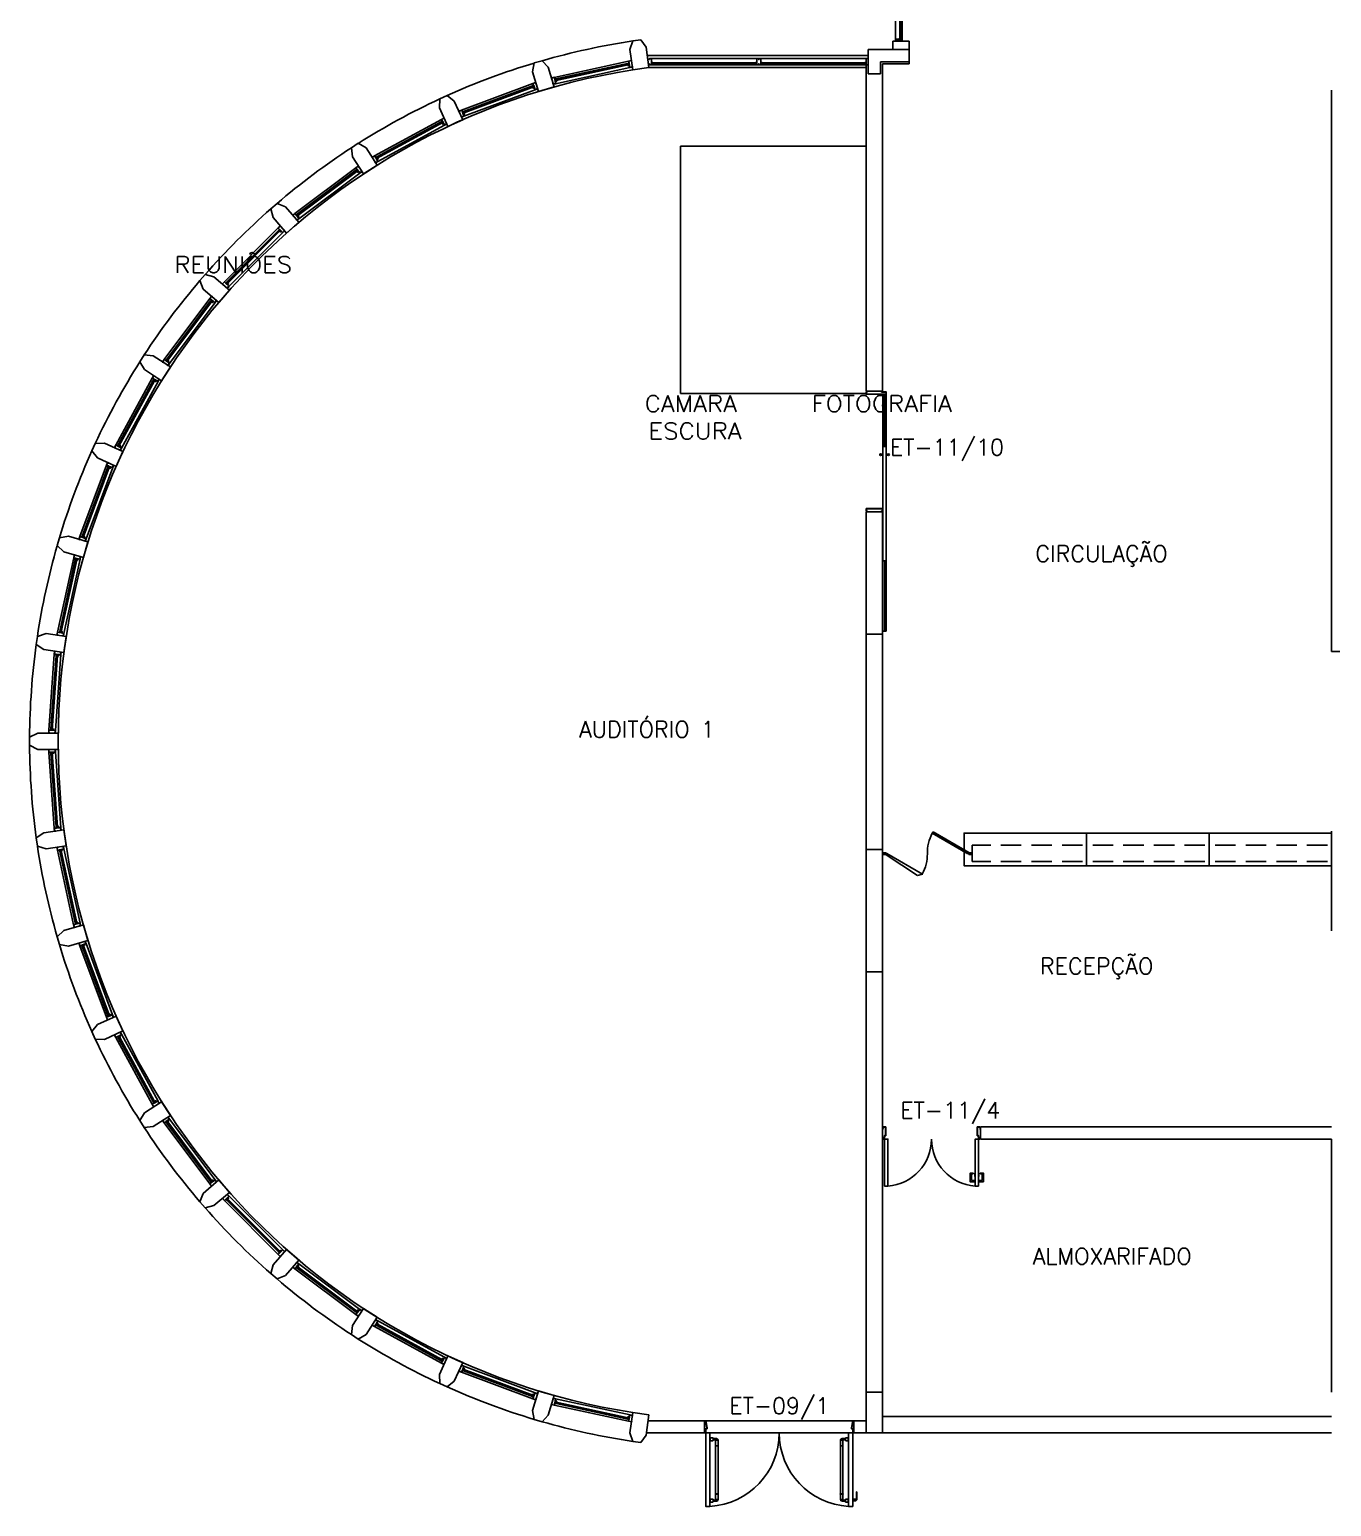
# Model space of a CAD drawing. Header units: millimetres. Extents: x 2686 to 2939, y 1294 to 1441.
# Drawn here: x 2885.95 to 2901.9, y 1325.6 to 1343.69 of the extents above; entities that cross this region are included whole.
import ezdxf

# ---------------------------------------------------------------- set-up
doc = ezdxf.new("R2010")
doc.units = ezdxf.units.MM
doc.linetypes.add('HIDDEN', pattern=[0.375, 0.25, -0.125])
for name, color, linetype in [('AR-ALV', 2, 'Continuous'), ('AR-BANCADAS', 1, 'Continuous'), ('AR-ESQ', 1, 'Continuous'), ('AR-ESQ-V1', 1, 'Continuous'), ('AR-ESTC', 3, 'Continuous'), ('AR-PEITORIL', 1, 'Continuous'), ('AR-PF-pm1', 2, 'Continuous'), ('AR-PF-soleira', 1, 'Continuous'), ('AR-PISO-V', 1, 'Continuous'), ('AR-PORTA', 1, 'Continuous'), ('AR-PROJ', 1, 'HIDDEN'), ('AR-TXTCONG', 2, 'Continuous'), ('BC- VISTA', 1, 'Continuous'), ('DET-VIDRO-FERR-V', 52, 'Continuous'), ('DT-ESQ-BAGUETE-C', 1, 'Continuous'), ('DT-ESQ-BAGUETE-V', 1, 'Continuous'), ('DT-ESQ-CHAPA DOBRADA-V', 1, 'Continuous'), ('DT-ESQ-MARCO-V', 1, 'Continuous'), ('DT-ESQ-PERFIL U-C', 2, 'Continuous'), ('DT-ESQ-VIDRO-C', 2, 'Continuous'), ('DT-TXTMOD', 1, 'Continuous'), ('ENDEREÇO', 2, 'Continuous'), ('maçaneta', 1, 'Continuous'), ('mov', 1, 'Continuous'), ('PM-PERFIL U-C', 2, 'Continuous'), ('PM-V', 1, 'Continuous'), ('pm1', 2, 'Continuous'), ('pm2', 2, 'Continuous'), ('TEXTO', 2, 'Continuous')]:
    doc.layers.add(name, color=color, linetype=linetype)
doc.styles.add('S10', font='simplex.shx', dxfattribs={"height": 0.1})
doc.styles.add('S16', font='simplex.shx', dxfattribs={"width": 1.1, "height": 0.16})
doc.styles.add('UNB-100', font='simplex.shx', dxfattribs={"height": 0.2})
doc.styles.add('UNB1-100', font='simplex.shx', dxfattribs={"height": 0.2})

# ---------------------------------------------------------------- blocks, each defined once
blk = doc.blocks.new('BGR13')
at = {"layer": 'BC- VISTA'}
blk.add_lwpolyline([(0, 1.5), (0, 0), (-0.4, 0), (-0.4, 1.5)], close=True, dxfattribs=at)
blk = doc.blocks.new('EF145-P')
at = {"layer": 'DT-ESQ-BAGUETE-C', "ltscale": 0.1}
for points in [[(0.039, 0), (0.0255, 0), (0.0255, -0.0015), (0.039, -0.0015), (0.039, -0.0135), (0.0255, -0.0135), (0.0255, -0.015), (0.039, -0.015, 0.4142136), (0.0405, -0.0135), (0.0405, -0.0015, 0.4142136)], [(1.301, 0), (1.3145, 0), (1.3145, -0.0015), (1.301, -0.0015), (1.301, -0.0135), (1.3145, -0.0135), (1.3145, -0.015), (1.301, -0.015, -0.4142136), (1.2995, -0.0135), (1.2995, -0.0015, -0.4142136)], [(1.379, 0), (1.3655, 0), (1.3655, -0.0015), (1.379, -0.0015), (1.379, -0.0135), (1.3655, -0.0135), (1.3655, -0.015), (1.379, -0.015, 0.4142136), (1.3805, -0.0135), (1.3805, -0.0015, 0.4142136)], [(2.641, 0), (2.6545, 0), (2.6545, -0.0015), (2.641, -0.0015), (2.641, -0.0135), (2.6545, -0.0135), (2.6545, -0.015), (2.641, -0.015, -0.4142136), (2.6395, -0.0135), (2.6395, -0.0015, -0.4142136)]]:
    blk.add_lwpolyline(points, format="xyb", close=True, dxfattribs=at)
at = {"layer": 'DT-ESQ-MARCO-V', "ltscale": 0.1}
for p, q in [((0.025, 0.065), (2.6565, 0.065)), ((0.0235, -0.015), (2.6565, -0.015))]:
    blk.add_line(p, q, dxfattribs=at)
at = {"layer": 'DT-ESQ-PERFIL U-C', "ltscale": 0.1}
for points in [[(0.025, 0.0155), (0.025, 0.0155, -0.4142136), (0.0235, 0.017), (0.0235, 0.0635), (0.0015, 0.0635), (0.0015, 0.05), (0, 0.05), (0, 0.0635, -0.4142136), (0.0015, 0.065), (0.0235, 0.065, -0.4142136), (0.025, 0.0635), (0.025, 0.017), (0.0385, 0.017, -1), (0.0385, 0.014), (0.025, 0.014), (0.025, -0.0135, -0.4142136), (0.0235, -0.015), (0.0015, -0.015, -0.4142136), (0, -0.0135), (0, 0), (0.0015, 0), (0.0015, -0.0135), (0.0235, -0.0135), (0.0235, 0.014, -0.4142136), (0.025, 0.0155), (0.0385, 0.0155)], [(1.315, 0.0155), (1.315, 0.0155, 0.4142136), (1.3165, 0.017), (1.3165, 0.0635), (1.3385, 0.0635), (1.3385, 0.05), (1.34, 0.05), (1.34, 0.0635, 0.4142136), (1.3385, 0.065), (1.3165, 0.065, 0.4142136), (1.315, 0.0635), (1.315, 0.017), (1.3015, 0.017, 1), (1.3015, 0.014), (1.315, 0.014), (1.315, -0.0135, 0.4142136), (1.3165, -0.015), (1.3385, -0.015, 0.4142136), (1.34, -0.0135), (1.34, 0), (1.3385, 0), (1.3385, -0.0135), (1.3165, -0.0135), (1.3165, 0.014, 0.4142136), (1.315, 0.0155), (1.3015, 0.0155)], [(1.365, 0.0155), (1.365, 0.0155, -0.4142136), (1.3635, 0.017), (1.3635, 0.0635), (1.3415, 0.0635), (1.3415, 0.05), (1.34, 0.05), (1.34, 0.0635, -0.4142136), (1.3415, 0.065), (1.3635, 0.065, -0.4142136), (1.365, 0.0635), (1.365, 0.017), (1.3785, 0.017, -1), (1.3785, 0.014), (1.365, 0.014), (1.365, -0.0135, -0.4142136), (1.3635, -0.015), (1.3415, -0.015, -0.4142136), (1.34, -0.0135), (1.34, 0), (1.3415, 0), (1.3415, -0.0135), (1.3635, -0.0135), (1.3635, 0.014, -0.4142136), (1.365, 0.0155), (1.3785, 0.0155)], [(2.655, 0.0155), (2.655, 0.0155, 0.4142136), (2.6565, 0.017), (2.6565, 0.0635), (2.6785, 0.0635), (2.6785, 0.05), (2.68, 0.05), (2.68, 0.0635, 0.4142136), (2.6785, 0.065), (2.6565, 0.065, 0.4142136), (2.655, 0.0635), (2.655, 0.017), (2.6415, 0.017, 1), (2.6415, 0.014), (2.655, 0.014), (2.655, -0.0135, 0.4142136), (2.6565, -0.015), (2.6785, -0.015, 0.4142136), (2.68, -0.0135), (2.68, 0), (2.6785, 0), (2.6785, -0.0135), (2.6565, -0.0135), (2.6565, 0.014, 0.4142136), (2.655, 0.0155), (2.6415, 0.0155)]]:
    blk.add_lwpolyline(points, format="xyb", dxfattribs=at)
at = {"layer": 'DT-ESQ-VIDRO-C', "ltscale": 0.1}
for points in [[(1.313, 0.012), (0.027, 0.012), (0.027, 0.002), (1.313, 0.002), (1.313, 0.012)], [(1.367, 0.012), (1.367, 0.002), (2.653, 0.002), (2.653, 0.012), (1.367, 0.012)]]:
    blk.add_lwpolyline(points, dxfattribs=at)
at = {"layer": 'DT-TXTMOD', "ltscale": 0.1, "style": 'S10', "flags": 3}
blk.add_attdef('EF145', (0.0242, 0.1386), '', height=0.1, dxfattribs=at)
blk = doc.blocks.new('EF144-P')
at = {"layer": 'DT-ESQ-BAGUETE-C', "ltscale": 0.1}
for points in [[(0.047, 0.024), (0.034, 0.024), (0.034, 0.022), (0.047, 0.022), (0.047, 0.01), (0.034, 0.01), (0.034, 0.009), (0.047, 0.009, 0.414214), (0.049, 0.01), (0.049, 0.022, 0.414214)], [(0.948, 0.024), (0.962, 0.024), (0.962, 0.022), (0.948, 0.022), (0.948, 0.01), (0.962, 0.01), (0.962, 0.009), (0.948, 0.009, -0.414214), (0.947, 0.01), (0.947, 0.022, -0.414214)]]:
    blk.add_lwpolyline(points, format="xyb", close=True, dxfattribs=at)
at = {"layer": 'DT-ESQ-BAGUETE-V', "ltscale": 0.1}
blk.add_line((0.948, 0.024), (0.046, 0.024), dxfattribs=at)
at = {"layer": 'DT-ESQ-CHAPA DOBRADA-V', "ltscale": 0.1}
blk.add_line((0.947, 0.041), (0.047, 0.041), dxfattribs=at)
at = {"layer": 'DT-ESQ-MARCO-V', "ltscale": 0.1}
for p, q in [((0.031, 0.065), (0.964, 0.065)), ((0.031, -0.015), (0.964, -0.015))]:
    blk.add_line(p, q, dxfattribs=at)
at = {"layer": 'DT-ESQ-PERFIL U-C', "ltscale": 0.1}
for p in [(0.048, 0.039), (0.033, 0.039)]:
    blk.add_line(p, (0.033, 0.039), dxfattribs=at)
blk.add_lwpolyline([(0.032, 0.041, 0.414214), (0.033, 0.039, 0.414214), (0.032, 0.038), (0.032, -0.013), (0.002, -0.013), (0.001, 0), (0, 0), (0.001, -0.014, 0.393452), (0.002, -0.015), (0.032, -0.015, 0.414214), (0.033, -0.013), (0.033, 0.038), (0.048, 0.038, 1), (0.048, 0.041), (0.033, 0.041), (0.033, 0.064, 0.414214), (0.032, 0.065), (-0.003, 0.065, 0.435284), (-0.005, 0.063), (-0.004, 0.05), (-0.002, 0.05), (-0.003, 0.064), (0.032, 0.064)], format="xyb", close=True, dxfattribs=at)
blk.add_lwpolyline([(0.962, 0.039), (0.962, 0.039, -0.414214), (0.964, 0.038), (0.964, -0.013), (0.993, -0.013), (0.994, 0), (0.995, 0), (0.994, -0.014, -0.393452), (0.993, -0.015), (0.964, -0.015, -0.414214), (0.962, -0.013), (0.962, 0.038), (0.947, 0.038, -1), (0.947, 0.041), (0.962, 0.041), (0.962, 0.064, -0.414214), (0.964, 0.065), (0.998, 0.065, -0.435284), (1, 0.063), (0.999, 0.05), (0.997, 0.05), (0.998, 0.064), (0.964, 0.064), (0.964, 0.041, -0.414214), (0.962, 0.039), (0.947, 0.039)], format="xyb", dxfattribs=at)
at = {"layer": 'DT-ESQ-VIDRO-C', "ltscale": 0.1}
blk.add_lwpolyline([(0.035, 0.036), (0.035, 0.026), (0.96, 0.026), (0.96, 0.036)], close=True, dxfattribs=at)
at = {"layer": 'DT-TXTMOD', "ltscale": 0.1, "style": 'S10', "flags": 3}
blk.add_attdef('EF144', (0.031, 0.127), '', height=0.1, dxfattribs=at)
blk = doc.blocks.new('EF146-P')
at = {"layer": 'DT-ESQ-BAGUETE-C', "ltscale": 0.1}
for points in [[(0.039, 0.05), (0.0255, 0.05), (0.0255, 0.0515), (0.039, 0.0515), (0.039, 0.0635), (0.0255, 0.0635), (0.0255, 0.065), (0.039, 0.065, -0.41421356), (0.0405, 0.0635), (0.0405, 0.0515, -0.41421356)], [(1.02975, 0.05), (1.04325, 0.05), (1.04325, 0.0515), (1.02975, 0.0515), (1.02975, 0.0635), (1.04325, 0.0635), (1.04325, 0.065), (1.02975, 0.065, 0.41421356), (1.02825, 0.0635), (1.02825, 0.0515, 0.41421356)], [(1.10775, 0.05), (1.09425, 0.05), (1.09425, 0.0515), (1.10775, 0.0515), (1.10775, 0.0635), (1.09425, 0.0635), (1.09425, 0.065), (1.10775, 0.065, -0.41421356), (1.10925, 0.0635), (1.10925, 0.0515, -0.41421356)], [(2.0985, 0.05), (2.112, 0.05), (2.112, 0.0515), (2.0985, 0.0515), (2.0985, 0.0635), (2.112, 0.0635), (2.112, 0.065), (2.0985, 0.065, 0.41421356), (2.097, 0.0635), (2.097, 0.0515, 0.41421356)]]:
    blk.add_lwpolyline(points, format="xyb", close=True, dxfattribs=at)
at = {"layer": 'DT-ESQ-MARCO-V', "ltscale": 0.1}
for p, q in [((2.114, 0.065), (0.0235, 0.065)), ((2.114, -0.015), (0.0235, -0.015))]:
    blk.add_line(p, q, dxfattribs=at)
at = {"layer": 'DT-ESQ-PERFIL U-C', "ltscale": 0.1}
for points in [[(0.025, 0.0345), (0.025, 0.0345, 0.41421356), (0.0235, 0.033), (0.0235, -0.0135), (0.0015, -0.0135), (0.0015, 0), (0, 0), (0, -0.0135, 0.41421356), (0.0015, -0.015), (0.0235, -0.015, 0.41421356), (0.025, -0.0135), (0.025, 0.033), (0.0385, 0.033, 1), (0.0385, 0.036), (0.025, 0.036), (0.025, 0.0635, 0.41421356), (0.0235, 0.065), (0.0015, 0.065, 0.41421356), (0, 0.0635), (0, 0.05), (0.0015, 0.05), (0.0015, 0.0635), (0.0235, 0.0635), (0.0235, 0.036, 0.41421356), (0.025, 0.0345), (0.0385, 0.0345)], [(1.04375, 0.0345), (1.04375, 0.0345, -0.41421356), (1.04525, 0.033), (1.04525, -0.0135), (1.06725, -0.0135), (1.06725, 0), (1.06875, 0), (1.06875, -0.0135, -0.41421356), (1.06725, -0.015), (1.04525, -0.015, -0.41421356), (1.04375, -0.0135), (1.04375, 0.033), (1.03025, 0.033, -1), (1.03025, 0.036), (1.04375, 0.036), (1.04375, 0.0635, -0.41421356), (1.04525, 0.065), (1.06725, 0.065, -0.41421356), (1.06875, 0.0635), (1.06875, 0.05), (1.06725, 0.05), (1.06725, 0.0635), (1.04525, 0.0635), (1.04525, 0.036, -0.41421356), (1.04375, 0.0345), (1.03025, 0.0345)], [(1.09375, 0.0345), (1.09375, 0.0345, 0.41421356), (1.09225, 0.033), (1.09225, -0.0135), (1.07025, -0.0135), (1.07025, 0), (1.06875, 0), (1.06875, -0.0135, 0.41421356), (1.07025, -0.015), (1.09225, -0.015, 0.41421356), (1.09375, -0.0135), (1.09375, 0.033), (1.10725, 0.033, 1), (1.10725, 0.036), (1.09375, 0.036), (1.09375, 0.0635, 0.41421356), (1.09225, 0.065), (1.07025, 0.065, 0.41421356), (1.06875, 0.0635), (1.06875, 0.05), (1.07025, 0.05), (1.07025, 0.0635), (1.09225, 0.0635), (1.09225, 0.036, 0.41421356), (1.09375, 0.0345), (1.10725, 0.0345)], [(2.1125, 0.0345), (2.1125, 0.0345, -0.41421356), (2.114, 0.033), (2.114, -0.0135), (2.136, -0.0135), (2.136, 0), (2.1375, 0), (2.1375, -0.0135, -0.41421356), (2.136, -0.015), (2.114, -0.015, -0.41421356), (2.1125, -0.0135), (2.1125, 0.033), (2.099, 0.033, -1), (2.099, 0.036), (2.1125, 0.036), (2.1125, 0.0635, -0.41421356), (2.114, 0.065), (2.136, 0.065, -0.41421356), (2.1375, 0.0635), (2.1375, 0.05), (2.136, 0.05), (2.136, 0.0635), (2.114, 0.0635), (2.114, 0.036, -0.41421356), (2.1125, 0.0345), (2.099, 0.0345)]]:
    blk.add_lwpolyline(points, format="xyb", dxfattribs=at)
at = {"layer": 'DT-ESQ-VIDRO-C', "ltscale": 0.1}
for points in [[(1.04175, 0.048), (0.027, 0.048), (0.027, 0.038), (1.04175, 0.038), (1.04175, 0.048)], [(1.09575, 0.048), (1.09575, 0.038), (2.1105, 0.038), (2.1105, 0.048), (1.09575, 0.048)]]:
    blk.add_lwpolyline(points, dxfattribs=at)
at = {"layer": 'DT-TXTMOD', "ltscale": 0.1, "style": 'S10', "flags": 3}
blk.add_attdef('EF146', (0.0235, -0.155), '', height=0.1, dxfattribs=at)
blk = doc.blocks.new('marco-d')
at = {"layer": 'PM-PERFIL U-C'}
for p, q in [((-0.013, 0), (-0.001, 0)), ((-0.025, -0.03), (-0.025, -0.011)), ((-0.023, -0.03), (-0.025, -0.03)), ((-0.025, -0.138), (-0.025, -0.12)), ((-0.025, -0.12), (-0.023, -0.12)), ((-0.023, -0.01), (-0.015, -0.01)), ((-0.014, -0.012), (-0.023, -0.012)), ((-0.023, -0.012), (-0.023, -0.03)), ((-0.023, -0.12), (-0.023, -0.138)), ((-0.023, -0.138), (-0.014, -0.138)), ((-0.015, -0.14), (-0.023, -0.14)), ((-0.015, -0.01), (-0.015, -0.001)), ((-0.015, -0.148), (-0.015, -0.14)), ((-0.002, -0.002), (-0.013, -0.002)), ((-0.013, -0.002), (-0.013, -0.01)), ((-0.013, -0.139), (-0.013, -0.148)), ((-0.013, -0.148), (0.013, -0.148)), ((0.013, -0.15), (-0.013, -0.15)), ((-0.002, -0.041), (-0.002, -0.002)), ((0.013, -0.043), (-0.001, -0.043)), ((0, -0.001), (0, -0.041)), ((0.013, -0.041), (0, -0.041)), ((0.013, -0.043), (0.013, -0.148)), ((0.015, -0.042), (0.015, -0.148))]:
    blk.add_line(p, q, dxfattribs=at)
for centre, start, end in [((-0.013, -0.001), 90, 180), ((-0.001, -0.001), 360, 90), ((-0.023, -0.011), 90, 180), ((-0.023, -0.138), 180, 270), ((-0.013, -0.148), 180, 270), ((-0.014, -0.01), 270, 0), ((-0.014, -0.139), 0, 90), ((-0.001, -0.041), 180, 270), ((0.013, -0.042), 0, 90), ((0.013, -0.148), 269.9386, 0)]:
    blk.add_arc(centre, 0.0015, start, end, dxfattribs=at)
blk = doc.blocks.new('marco-e')
at = {"layer": 'PM-PERFIL U-C'}
for p, q in [((-0.015, -0.043), (-0.015, -0.149)), ((-0.013, -0.041), (0, -0.041)), ((-0.013, -0.043), (0.001, -0.043)), ((-0.013, -0.043), (-0.013, -0.148)), ((0.013, -0.148), (-0.013, -0.148)), ((-0.013, -0.15), (0.014, -0.15)), ((0, -0.002), (0, -0.041)), ((0.014, 0), (0.002, 0)), ((0.002, -0.042), (0.002, -0.002)), ((0.002, -0.002), (0.013, -0.002)), ((0.013, -0.002), (0.013, -0.011)), ((0.013, -0.14), (0.013, -0.148)), ((0.015, -0.01), (0.015, -0.002)), ((0.024, -0.01), (0.015, -0.01)), ((0.015, -0.012), (0.023, -0.012)), ((0.023, -0.138), (0.015, -0.138)), ((0.015, -0.14), (0.024, -0.14)), ((0.015, -0.149), (0.015, -0.14)), ((0.023, -0.012), (0.023, -0.03)), ((0.023, -0.03), (0.025, -0.03)), ((0.025, -0.12), (0.023, -0.12)), ((0.023, -0.12), (0.023, -0.138)), ((0.025, -0.03), (0.025, -0.012)), ((0.025, -0.139), (0.025, -0.12))]:
    blk.add_line(p, q, dxfattribs=at)
for centre, start, end in [((-0.013, -0.043), 90, 180), ((-0.013, -0.149), 180, 270.0614), ((0.002, -0.002), 90, 180), ((0.001, -0.042), 270, 0), ((0.015, -0.011), 180, 270), ((0.015, -0.14), 90, 180), ((0.014, -0.002), 0, 90), ((0.014, -0.149), 270, 0), ((0.024, -0.012), 0, 90), ((0.024, -0.139), 270, 0)]:
    blk.add_arc(centre, 0.0015, start, end, dxfattribs=at)
blk = doc.blocks.new('PM6A')
at = {"layer": 'maçaneta'}
for points in [[(1.13, 0.675), (1.075, 0.675), (1.075, 0.565), (1.11, 0.565), (1.11, 0.575), (1.09, 0.575), (1.09, 0.654, -0.414214), (1.091, 0.655), (1.13, 0.655)], [(1.235, 0.675), (1.18, 0.675), (1.18, 0.655), (1.218, 0.655, -0.414214), (1.22, 0.654), (1.22, 0.575), (1.2, 0.575), (1.2, 0.565), (1.235, 0.565)]]:
    blk.add_lwpolyline(points, format="xyb", close=True, dxfattribs=at)
for points in [[(1.13, 0.565), (1.13, 0.605), (1.135, 0.605), (1.135, 0.565)], [(1.18, 0.565), (1.18, 0.605), (1.175, 0.605), (1.175, 0.565)]]:
    blk.add_lwpolyline(points, close=True, dxfattribs=at)
at = {"layer": 'mov'}
for centre, start, end in [((0.025, 0.151), 359.8606, 86.0112), ((1.175, 0.151), 93.9888, 180.1394)]:
    blk.add_arc(centre, 0.575, start, end, dxfattribs=at)
at = {"layer": 'pm1'}
for points in [[(0.025, 0.725), (0.025, 0.725), (0.065, 0.725), (0.065, 0.725)], [(0.065, 0.725), (0.065, 0.15), (0.025, 0.15), (0.025, 0.725)], [(1.135, 0.725), (1.135, 0.15), (1.175, 0.15), (1.175, 0.725)], [(1.175, 0.725), (1.175, 0.725), (1.135, 0.725), (1.135, 0.725)]]:
    blk.add_lwpolyline(points, dxfattribs=at)
for name, p in [('marco-d', (0.025, 0.15)), ('marco-e', (1.175, 0.15))]:
    blk.add_blockref(name, p, dxfattribs=at)
blk = doc.blocks.new('PM8')
at = {"layer": 'DT-ESQ-PERFIL U-C'}
for p, q in [((-0.01, 0.17), (-0.01, 0.189)), ((-0.008, 0.19), (0, 0.19)), ((-0.008, 0.188), (-0.008, 0.17)), ((0.001, 0.188), (-0.008, 0.188)), ((0, 0.19), (0, 0.199)), ((0.001, 0.2), (0.028, 0.2)), ((0.002, 0.198), (0.002, 0.19)), ((0.028, 0.198), (0.002, 0.198)), ((0.028, 0.198), (0.028, 0.002)), ((0.03, 0.199), (0.03, 0.001)), ((1.43, 0.199), (1.43, -0.044)), ((1.458, 0.2), (1.431, 0.2)), ((1.432, 0.198), (1.432, -0.043)), ((1.432, 0.198), (1.458, 0.198)), ((1.458, 0.198), (1.458, 0.19)), ((1.459, 0.188), (1.468, 0.188)), ((1.46, 0.19), (1.46, 0.199)), ((1.468, 0.19), (1.46, 0.19)), ((1.468, 0.188), (1.468, 0.17)), ((1.47, 0.17), (1.47, 0.189)), ((-0.008, 0.17), (-0.01, 0.17)), ((-0.01, 0.03), (-0.008, 0.03)), ((-0.01, 0.011), (-0.01, 0.03)), ((-0.008, 0.03), (-0.008, 0.012)), ((-0.008, 0.012), (0.001, 0.012)), ((0, 0.01), (-0.008, 0.01)), ((0, 0.001), (0, 0.01)), ((0.002, 0.01), (0.002, 0.002)), ((0.002, 0.002), (0.028, 0.002)), ((1.458, 0.01), (1.458, -0.043)), ((1.468, 0.012), (1.459, 0.012)), ((1.46, 0.01), (1.468, 0.01)), ((1.46, -0.044), (1.46, 0.01)), ((1.468, 0.17), (1.47, 0.17)), ((1.47, 0.03), (1.468, 0.03)), ((1.468, 0.03), (1.468, 0.012)), ((1.47, 0.011), (1.47, 0.03)), ((0.028, 0), (0.001, 0)), ((1.458, -0.043), (1.432, -0.043)), ((1.431, -0.045), (1.458, -0.045))]:
    blk.add_line(p, q, dxfattribs=at)
for centre, start, end in [((-0.008, 0.189), 90, 180), ((0.001, 0.199), 90, 180), ((0.001, 0.19), 270, 0), ((0.028, 0.199), 0, 90), ((1.431, 0.199), 90, 180), ((1.458, 0.199), 0, 90), ((1.459, 0.19), 180, 270), ((1.468, 0.189), 0, 90), ((-0.008, 0.011), 180, 270), ((0.001, 0.001), 180, 270), ((0.001, 0.01), 0, 90), ((0.028, 0.001), 269.9386, 0), ((1.459, 0.01), 90, 180), ((1.468, 0.011), 270, 0), ((1.431, -0.044), 180, 270.0614), ((1.458, -0.044), 270, 0)]:
    blk.add_arc(centre, 0.0015, start, end, dxfattribs=at)
at = {"layer": 'maçaneta'}
for p, q in [((0.685, -0.002), (0.685, 0.016)), ((0.695, -0.002), (0.695, 0.016)), ((0.682, -0.005), (0.682, -0.002)), ((0.682, -0.002), (0.697, -0.002)), ((0.682, -0.045), (0.682, -0.047)), ((0.682, -0.047), (0.697, -0.047)), ((0.685, -0.047), (0.685, -0.066)), ((0.695, -0.047), (0.695, -0.066)), ((0.697, -0.005), (0.697, -0.002)), ((0.697, -0.045), (0.697, -0.047))]:
    blk.add_line(p, q, dxfattribs=at)
for centre in [(0.69, 0.025), (0.69, -0.075)]:
    blk.add_circle(centre, 0.01, dxfattribs=at)
at = {"layer": 'PM-V'}
for p, q in [((-1.47, -0.045), (-1.47, 0)), ((-1.47, -0.023), (-0.61, -0.023)), ((-1.47, -0.027), (-0.61, -0.027)), ((-1.47, -0.045), (-0.61, -0.045)), ((1.43, -0.005), (0.79, -0.005)), ((0.79, -0.023), (1.43, -0.023)), ((0.79, -0.027), (1.43, -0.027)), ((1.43, -0.045), (0.79, -0.045))]:
    blk.add_line(p, q, dxfattribs=at)
at = {"layer": 'pm1'}
for p, q in [((-0.61, -0.045), (-0.61, -0.005)), ((0.79, -0.005), (-0.61, -0.005)), ((-0.61, -0.045), (0.79, -0.045)), ((0.79, -0.045), (0.79, -0.005))]:
    blk.add_line(p, q, dxfattribs=at)
at = {"layer": 'pm2'}
blk.add_line((0, 0.001), (0, 0.008), dxfattribs=at)
blk.add_line((0, 0.001), (0, 0.008), dxfattribs=at)
blk.add_arc((0.001, 0.001), 0.0015, 180, 270, dxfattribs=at)
blk = doc.blocks.new('pilares1')
at = {"layer": 'AR-ESTC'}
for p, q in [((-2.884, 8.586), (-2.919, 8.48)), ((-2.785, 8.601), (-2.884, 8.586)), ((-2.785, 8.601), (-2.721, 8.509)), ((-2.721, 8.509), (-2.686, 8.261)), ((-4.092, 8.316), (-3.996, 8.344)), ((-3.996, 8.344), (-3.92, 8.263)), ((-2.919, 8.48), (-2.884, 8.233)), ((-4.092, 8.316), (-4.112, 8.206)), ((-4.112, 8.206), (-4.041, 7.966)), ((-3.92, 8.263), (-3.849, 8.023)), ((-2.686, 8.261), (-2.884, 8.233)), ((-4.041, 7.966), (-3.849, 8.023)), ((-5.249, 7.877), (-5.253, 7.765)), ((-5.249, 7.877), (-5.158, 7.919)), ((-5.158, 7.919), (-5.071, 7.848)), ((-5.071, 7.848), (-4.967, 7.621)), ((-5.253, 7.765), (-5.149, 7.538)), ((-5.149, 7.538), (-4.967, 7.621)), ((-6.332, 7.278), (-6.248, 7.332)), ((-6.332, 7.278), (-6.32, 7.167)), ((-6.248, 7.332), (-6.152, 7.275)), ((-6.152, 7.275), (-6.016, 7.064)), ((-6.32, 7.167), (-6.185, 6.956)), ((-6.185, 6.956), (-6.016, 7.064)), ((-7.318, 6.53), (-7.243, 6.596)), ((-7.318, 6.53), (-7.291, 6.422)), ((-7.243, 6.596), (-7.139, 6.553)), ((-7.139, 6.553), (-6.976, 6.364)), ((-7.291, 6.422), (-7.127, 6.233)), ((-7.127, 6.233), (-6.976, 6.364)), ((-8.188, 5.65), (-8.123, 5.726)), ((-8.188, 5.65), (-8.146, 5.547)), ((-8.123, 5.726), (-8.015, 5.698)), ((-8.015, 5.698), (-7.826, 5.534)), ((-8.146, 5.547), (-7.957, 5.383)), ((-7.957, 5.383), (-7.826, 5.534)), ((-8.924, 4.655), (-8.87, 4.739)), ((-8.87, 4.739), (-8.759, 4.727)), ((-8.759, 4.727), (-8.549, 4.592)), ((-8.924, 4.655), (-8.867, 4.559)), ((-8.867, 4.559), (-8.657, 4.424)), ((-8.657, 4.424), (-8.549, 4.592)), ((-9.511, 3.565), (-9.47, 3.656)), ((-9.47, 3.656), (-9.358, 3.66)), ((-9.358, 3.66), (-9.131, 3.556)), ((-9.511, 3.565), (-9.441, 3.478)), ((-9.441, 3.478), (-9.214, 3.374)), ((-9.214, 3.374), (-9.131, 3.556)), ((-9.937, 2.403), (-9.909, 2.499)), ((-9.937, 2.403), (-9.855, 2.327)), ((-9.909, 2.499), (-9.799, 2.519)), ((-9.799, 2.519), (-9.559, 2.449)), ((-9.615, 2.257), (-9.559, 2.449)), ((-9.855, 2.327), (-9.615, 2.257)), ((-10.193, 1.192), (-10.179, 1.291)), ((-10.179, 1.291), (-10.073, 1.327)), ((-10.073, 1.327), (-9.825, 1.291)), ((-9.854, 1.093), (-9.825, 1.291)), ((-10.193, 1.192), (-10.101, 1.129)), ((-10.101, 1.129), (-9.854, 1.093)), ((-10.274, 0.057), (-10.174, 0.107)), ((-10.274, -0.043), (-10.274, 0.057)), ((-10.174, 0.107), (-9.924, 0.107)), ((-9.924, -0.093), (-9.924, 0.107)), ((-10.274, -0.043), (-10.174, -0.093)), ((-10.174, -0.093), (-9.924, -0.093)), ((-10.101, -1.114), (-9.854, -1.078)), ((-9.825, -1.276), (-9.854, -1.078)), ((-10.193, -1.178), (-10.101, -1.114)), ((-10.179, -1.277), (-10.193, -1.178)), ((-10.179, -1.277), (-10.073, -1.312)), ((-10.073, -1.312), (-9.825, -1.276)), ((-9.937, -2.389), (-9.855, -2.312)), ((-9.855, -2.312), (-9.615, -2.242)), ((-9.559, -2.434), (-9.615, -2.242)), ((-9.909, -2.484), (-9.937, -2.389)), ((-9.909, -2.484), (-9.799, -2.504)), ((-9.799, -2.504), (-9.559, -2.434)), ((-9.441, -3.464), (-9.214, -3.36)), ((-9.131, -3.542), (-9.214, -3.36)), ((-9.511, -3.551), (-9.441, -3.464)), ((-9.47, -3.642), (-9.511, -3.551)), ((-9.358, -3.646), (-9.131, -3.542)), ((-9.47, -3.642), (-9.358, -3.646)), ((-8.867, -4.544), (-8.657, -4.409)), ((-8.549, -4.577), (-8.657, -4.409)), ((-8.924, -4.64), (-8.867, -4.544)), ((-8.87, -4.724), (-8.924, -4.64)), ((-8.759, -4.712), (-8.549, -4.577)), ((-8.87, -4.724), (-8.759, -4.712)), ((-8.146, -5.532), (-7.957, -5.368)), ((-7.826, -5.52), (-7.957, -5.368)), ((-8.188, -5.635), (-8.146, -5.532)), ((-8.015, -5.683), (-7.826, -5.52)), ((-8.123, -5.711), (-8.188, -5.635)), ((-8.123, -5.711), (-8.015, -5.683)), ((-7.291, -6.407), (-7.127, -6.218)), ((-6.976, -6.349), (-7.127, -6.218)), ((-7.318, -6.516), (-7.291, -6.407)), ((-7.139, -6.538), (-6.976, -6.349)), ((-7.243, -6.581), (-7.318, -6.516)), ((-7.243, -6.581), (-7.139, -6.538)), ((-6.32, -7.152), (-6.185, -6.941)), ((-6.016, -7.05), (-6.185, -6.941)), ((-6.152, -7.26), (-6.016, -7.05)), ((-6.332, -7.263), (-6.32, -7.152)), ((-6.248, -7.317), (-6.332, -7.263)), ((-6.248, -7.317), (-6.152, -7.26)), ((-5.253, -7.751), (-5.149, -7.523)), ((-4.967, -7.606), (-5.149, -7.523)), ((-5.249, -7.862), (-5.253, -7.751)), ((-5.071, -7.834), (-4.967, -7.606)), ((-5.158, -7.904), (-5.249, -7.862)), ((-5.158, -7.904), (-5.071, -7.834)), ((-4.112, -8.192), (-4.041, -7.952)), ((-3.849, -8.008), (-4.041, -7.952)), ((-3.92, -8.248), (-3.849, -8.008)), ((-4.092, -8.302), (-4.112, -8.192)), ((-3.996, -8.33), (-4.092, -8.302)), ((-3.996, -8.33), (-3.92, -8.248)), ((-2.919, -8.466), (-2.884, -8.218)), ((-2.686, -8.247), (-2.884, -8.218)), ((-2.721, -8.494), (-2.686, -8.247)), ((-2.884, -8.572), (-2.919, -8.466)), ((-2.785, -8.586), (-2.721, -8.494)), ((-2.785, -8.586), (-2.884, -8.572))]:
    blk.add_line(p, q, dxfattribs=at)
blk = doc.blocks.new('PCF-2')
at = {"layer": 'AR-PF-pm1', "color": 1}
for p, q in [((0.065, 1), (0.07, 1)), ((0.065, 0.956), (0.065, 1)), ((0.07, 0.956), (0.065, 0.956)), ((0.07, 0.956), (0.07, 1)), ((0.1, 0.996), (0.07, 0.996)), ((0.1, 0.96), (0.07, 0.96)), ((0.105, 0.965), (0.105, 0.991)), ((0.145, 0.986), (0.105, 0.986)), ((0.13, 0.971), (0.105, 0.971)), ((0.135, 0.966), (0.165, 0.966)), ((0.135, 0.966), (0.135, 0.899)), ((0.165, 0.966), (0.165, 0.899)), ((1.695, 0.966), (1.665, 0.966)), ((1.665, 0.966), (1.665, 0.899)), ((1.685, 0.986), (1.725, 0.986)), ((1.695, 0.966), (1.695, 0.899)), ((1.7, 0.971), (1.725, 0.971)), ((1.725, 0.965), (1.725, 0.991)), ((1.73, 0.996), (1.76, 0.996)), ((1.73, 0.96), (1.76, 0.96)), ((1.765, 1), (1.76, 1)), ((1.76, 0.956), (1.76, 1)), ((1.76, 0.956), (1.765, 0.956)), ((1.765, 0.956), (1.765, 1)), ((0.135, 0.309), (0.135, 0.896)), ((0.165, 0.309), (0.165, 0.896)), ((1.665, 0.309), (1.665, 0.896)), ((1.695, 0.309), (1.695, 0.896)), ((0.07, 0.249), (0.065, 0.249)), ((0.065, 0.249), (0.065, 0.205)), ((0.065, 0.205), (0.07, 0.205)), ((0.07, 0.249), (0.07, 0.205)), ((0.1, 0.245), (0.07, 0.245)), ((0.1, 0.209), (0.07, 0.209)), ((0.105, 0.24), (0.105, 0.214)), ((0.13, 0.234), (0.105, 0.234)), ((0.145, 0.219), (0.105, 0.219)), ((0.135, 0.239), (0.135, 0.306)), ((0.135, 0.239), (0.165, 0.239)), ((0.165, 0.239), (0.165, 0.306)), ((1.665, 0.239), (1.665, 0.306)), ((1.695, 0.239), (1.665, 0.239)), ((1.685, 0.219), (1.725, 0.219)), ((1.695, 0.239), (1.695, 0.306)), ((1.7, 0.234), (1.725, 0.234)), ((1.725, 0.24), (1.725, 0.214)), ((1.73, 0.245), (1.76, 0.245)), ((1.73, 0.209), (1.76, 0.209)), ((1.76, 0.249), (1.76, 0.205)), ((1.76, 0.249), (1.765, 0.249)), ((1.765, 0.205), (1.76, 0.205)), ((1.765, 0.249), (1.765, 0.205))]:
    blk.add_line(p, q, dxfattribs=at)
at = {"layer": 'AR-PF-pm1'}
for points in [[(0.065, 1.05), (0.065, 0.15), (0.015, 0.15), (0.015, 1.05)], [(1.765, 1.05), (1.765, 0.15), (1.815, 0.15), (1.815, 1.05)]]:
    blk.add_lwpolyline(points, close=True, dxfattribs=at)
at = {"layer": 'AR-PF-pm1', "color": 1}
for points in [[(0.133, 0.898), (0.133, 0.897, 0.414214), (0.134, 0.896), (0.166, 0.896, 0.414214), (0.167, 0.897), (0.167, 0.898, 0.414214), (0.166, 0.899), (0.134, 0.899, 0.414214)], [(1.697, 0.898), (1.697, 0.897, -0.414214), (1.696, 0.896), (1.664, 0.896, -0.414214), (1.663, 0.897), (1.663, 0.898, -0.414214), (1.664, 0.899), (1.696, 0.899, -0.414214)], [(0.133, 0.307), (0.133, 0.308, -0.414214), (0.134, 0.309), (0.166, 0.309, -0.414214), (0.167, 0.308), (0.167, 0.307, -0.414214), (0.166, 0.306), (0.134, 0.306, -0.414214)], [(1.697, 0.307), (1.697, 0.308, 0.414214), (1.696, 0.309), (1.664, 0.309, 0.414214), (1.663, 0.308), (1.663, 0.307, 0.414214), (1.664, 0.306), (1.696, 0.306, 0.414214)]]:
    blk.add_lwpolyline(points, format="xyb", close=True, dxfattribs=at)
for centre, radius, start, end in [((0.1, 0.991), 0.005, 360, 90), ((0.1, 0.965), 0.005, 270, 360), ((0.13, 0.966), 0.005, 0, 90), ((0.145, 0.966), 0.02, 0, 90), ((1.685, 0.966), 0.02, 90, 180), ((1.7, 0.966), 0.005, 90, 180), ((1.73, 0.991), 0.005, 90, 180), ((1.73, 0.965), 0.005, 180, 270), ((0.1, 0.24), 0.005, 0, 90), ((0.1, 0.214), 0.005, 270, 0), ((0.13, 0.239), 0.005, 270, 0), ((0.145, 0.239), 0.02, 270, 0), ((1.685, 0.239), 0.02, 180, 270), ((1.7, 0.239), 0.005, 180, 270), ((1.73, 0.24), 0.005, 90, 180), ((1.73, 0.214), 0.005, 180, 270)]:
    blk.add_arc(centre, radius, start, end, dxfattribs=at)
at = {"layer": 'AR-PF-soleira'}
for p, q in [((0.02, 0), (1.816, 0)), ((0.065, 0.15), (1.765, 0.15))]:
    blk.add_line(p, q, dxfattribs=at)
at = {"layer": 'DET-VIDRO-FERR-V'}
for points in [[(0.03, 0.085), (0.03, 0.099, 0.414214), (0.028, 0.1), (0.015, 0.1), (0.015, 0.149, 0.414214), (0.013, 0.15), (0, 0.15), (0, 0.148), (0.013, 0.148), (0.013, 0.1, 0.414214), (0.015, 0.098), (0.028, 0.098), (0.028, 0.085), (0.013, 0.002), (0, 0.002), (0, 0), (0.014, 0, 0.372464), (0.015, 0.001)], [(1.8, 0.085), (1.8, 0.099, -0.414214), (1.802, 0.1), (1.815, 0.1), (1.815, 0.149, -0.414214), (1.817, 0.15), (1.83, 0.15), (1.83, 0.148), (1.817, 0.148), (1.817, 0.1, -0.414214), (1.815, 0.098), (1.802, 0.098), (1.802, 0.085), (1.817, 0.002), (1.83, 0.002), (1.83, 0), (1.816, 0, -0.372464), (1.815, 0.001)]]:
    blk.add_lwpolyline(points, format="xyb", close=True, dxfattribs=at)
at = {"layer": 'maçaneta'}
for p, q in [((-0.035, 0.97), (-0.025, 0.98)), ((-0.03, 0.97), (-0.035, 0.97)), ((-0.035, 0.87), (-0.035, 0.97)), ((-0.03, 0.87), (-0.03, 0.97)), ((0.015, 0.96), (-0.03, 0.96)), ((0.015, 0.98), (-0.025, 0.98)), ((-0.03, 0.87), (-0.035, 0.87))]:
    blk.add_line(p, q, dxfattribs=at)
at = {"layer": 'PM-V'}
for centre, start, end in [((0.015, 0.15), 0, 86.8153), ((1.815, 0.15), 93.1847, 180)]:
    blk.add_arc(centre, 0.9, start, end, dxfattribs=at)

msp = doc.modelspace()

# ---------------------------------------------------------------- linework, layer by layer
at = {"layer": 'AR-ALV'}
for p, q in [((2896.721, 1343.55), (2896.521, 1343.55)), ((2896.721, 1343.45), (2896.721, 1343.55)), ((2896.721, 1343.3), (2896.721, 1343.275)), ((2896.196, 1343.26), (2896.196, 1339.265)), ((2896.196, 1343.26), (2896.221, 1343.26)), ((2896.396, 1343.275), (2896.396, 1339.265)), ((2896.396, 1343.275), (2896.721, 1343.275)), ((2901.896, 1336.075), (2901.896, 1342.95)), ((2896.196, 1339.265), (2896.396, 1339.265)), ((2896.196, 1336.285), (2896.196, 1333.65)), ((2896.396, 1336.285), (2896.396, 1333.65)), ((2912.146, 1336.075), (2901.896, 1336.075)), ((2901.895, 1332.65), (2901.896, 1333.875)), ((2896.196, 1332.15), (2896.196, 1327)), ((2896.396, 1332.15), (2896.396, 1327)), ((2897.596, 1330.25), (2897.596, 1330.1)), ((2897.596, 1330.25), (2901.896, 1330.25)), ((2897.596, 1330.1), (2901.896, 1330.1)), ((2901.896, 1330.1), (2901.896, 1327)), ((2893.525, 1326.65), (2894.216, 1326.65)), ((2894.216, 1326.65), (2894.216, 1326.5)), ((2896.196, 1326.65), (2896.046, 1326.65)), ((2896.046, 1326.65), (2896.046, 1326.5)), ((2896.396, 1326.7), (2901.896, 1326.7)), ((2893.503, 1326.5), (2894.216, 1326.5)), ((2896.196, 1326.5), (2896.046, 1326.5)), ((2896.396, 1326.5), (2901.896, 1326.5))]:
    msp.add_line(p, q, dxfattribs=at)
at = {"layer": 'AR-ESQ'}
for start, end in [(229.4216, 236.942), (237.6035, 245.1238), (245.7853, 253.3056), (253.9671, 261.4874)]:
    msp.add_arc((2894.621, 1334.975), 8.674, start, end, dxfattribs=at)
at = {"layer": 'AR-ESQ-V1'}
for start, end in [(98.5126, 106.0329), (106.6944, 114.2147), (114.8762, 122.3965), (123.058, 130.5784), (131.2398, 138.7602), (139.4216, 146.942), (147.6035, 155.1238), (155.7853, 163.3056), (163.9671, 171.4874), (172.1489, 179.6693), (180.3307, 187.8511), (188.5126, 196.0329), (196.6944, 204.2147), (204.8762, 212.3965), (213.058, 220.5784), (221.2398, 228.7602)]:
    msp.add_arc((2894.621, 1334.975), 8.674, start, end, dxfattribs=at)
at = {"layer": 'AR-ESTC'}
for p, q in [((2896.521, 1343.45), (2896.521, 1343.55)), ((2896.471, 1343.45), (2896.221, 1343.45)), ((2896.221, 1343.45), (2896.221, 1343.3)), ((2896.221, 1343.3), (2896.221, 1343.15)), ((2896.371, 1343.15), (2896.371, 1343.3)), ((2896.371, 1343.3), (2896.721, 1343.3)), ((2896.721, 1343.45), (2896.471, 1343.45)), ((2896.721, 1343.3), (2896.721, 1343.45)), ((2896.221, 1343.15), (2896.371, 1343.15)), ((2896.196, 1337.785), (2896.396, 1337.785)), ((2896.196, 1336.285), (2896.196, 1337.785)), ((2896.396, 1336.285), (2896.396, 1337.785)), ((2896.196, 1336.285), (2896.396, 1336.285)), ((2896.196, 1333.65), (2896.396, 1333.65)), ((2896.196, 1332.15), (2896.196, 1333.65)), ((2896.396, 1332.15), (2896.396, 1333.65)), ((2896.196, 1332.15), (2896.396, 1332.15)), ((2896.196, 1327), (2896.396, 1327)), ((2896.196, 1326.5), (2896.196, 1327)), ((2896.396, 1326.5), (2896.396, 1327)), ((2896.196, 1326.5), (2896.396, 1326.5))]:
    msp.add_line(p, q, dxfattribs=at)
at = {"layer": 'AR-PEITORIL'}
for p, q in [((2893.514, 1343.375), (2896.221, 1343.375)), ((2893.535, 1343.229), (2896.196, 1343.229))]:
    msp.add_line(p, q, dxfattribs=at)
msp.add_arc((2894.621, 1334.975), 8.324, 98.8694, 261.1299, dxfattribs=at)
at = {"layer": 'AR-PISO-V'}
for p, q in [((2893.921, 1339.235), (2893.921, 1342.266)), ((2893.921, 1342.266), (2896.196, 1342.266)), ((2893.921, 1339.235), (2896.196, 1339.235))]:
    msp.add_line(p, q, dxfattribs=at)
at = {"layer": 'AR-PORTA'}
for p, q in [((2897.005, 1333.848), (2897.015, 1333.865)), ((2897.443, 1333.595), (2897.005, 1333.848)), ((2897.453, 1333.612), (2897.015, 1333.865)), ((2896.396, 1333.607), (2896.439, 1333.607)), ((2896.396, 1333.587), (2896.439, 1333.587)), ((2896.439, 1333.607), (2896.439, 1333.587)), ((2896.449, 1333.6), (2896.439, 1333.582)), ((2896.439, 1333.582), (2896.824, 1333.331)), ((2896.449, 1333.6), (2896.884, 1333.348)), ((2897.443, 1333.595), (2897.453, 1333.612)), ((2897.496, 1333.607), (2897.453, 1333.607)), ((2897.453, 1333.607), (2897.453, 1333.587)), ((2897.496, 1333.587), (2897.453, 1333.587)), ((2896.884, 1333.348), (2896.824, 1333.331))]:
    msp.add_line(p, q, dxfattribs=at)
for centre, radius, start, end in [((2897.468, 1333.607), 0.523, 152.4789, 181.0521), ((2896.447, 1333.588), 0.498, 331.2008, 1.0406)]:
    msp.add_arc(centre, radius, start, end, dxfattribs=at)
at = {"layer": 'AR-PROJ'}
for p, q in [((2901.846, 1333.7), (2897.496, 1333.7)), ((2897.496, 1333.5), (2897.496, 1333.7)), ((2901.846, 1333.5), (2897.496, 1333.5))]:
    msp.add_line(p, q, dxfattribs=at)

# ---------------------------------------------------------------- block references
at = {"layer": 'AR-BANCADAS', "rotation": 270}
for p in [(2897.396, 1333.45), (2898.896, 1333.45), (2900.396, 1333.45)]:
    msp.add_blockref('BGR13', p, dxfattribs=at)
at = {"layer": 'AR-ESQ'}
for name, p, rotation in [('EF146-P', (2896.571, 1345.687), 270), ('EF144-P', (2892.357, 1343.038), 12.27272727269732), ('EF144-P', (2891.233, 1342.634), 20.45454545439766), ('EF144-P', (2890.178, 1342.074), 28.6363636362995), ('EF144-P', (2889.212, 1341.369), 36.81818181814963), ('EF144-P', (2888.357, 1340.535), 45.0000000000092), ('EF144-P', (2887.63, 1339.587), 53.18181818179566), ('EF144-P', (2887.045, 1338.545), 61.36363636359549), ('EF144-P', (2886.614, 1337.43), 69.5454545454209), ('EF144-P', (2886.346, 1336.266), 77.72727272718397), ('EF144-P', (2886.246, 1335.075), 85.90909090903064), ('EF144-P', (2886.317, 1333.882), 94.0909090907865), ('EF144-P', (2886.557, 1332.711), 102.2727272727242), ('EF144-P', (2886.961, 1331.587), 110.454545454509), ('EF144-P', (2887.522, 1330.531), 118.6363636363577), ('EF144-P', (2888.226, 1329.566), 126.8181818181392), ('EF144-P', (2889.061, 1328.711), 135.0000000000092), ('EF144-P', (2890.009, 1327.984), 143.1818181817956), ('EF144-P', (2891.051, 1327.399), 151.3636363636132), ('EF144-P', (2892.165, 1326.968), 159.5454545454788), ('EF144-P', (2893.33, 1326.7), 167.727272727249)]:
    msp.add_blockref(name, p, dxfattribs=dict(at, rotation=rotation))
msp.add_blockref('EF145-P', (2893.541, 1343.275), dxfattribs=at)
at = {"layer": 'AR-ESTC'}
msp.add_blockref('pilares1', (2896.221, 1334.968), dxfattribs=at)
for name, p, rotation in [('PM8', (2896.396, 1337.795), 90), ('PCF-2', (2896.046, 1326.65), 180)]:
    msp.add_blockref(name, p, dxfattribs=dict(at, rotation=rotation))
at = {"layer": 'AR-PORTA', "xscale": -1, "rotation": 180}
msp.add_blockref('PM6A', (2896.396, 1330.25), dxfattribs=at)

# ---------------------------------------------------------------- texts
at = {"layer": 'AR-TXTCONG', "style": 'S16', "width": 1.1}
msp.add_text('REUNIÕES', height=0.2, dxfattribs=at).set_placement((2887.721, 1340.715))
for s, p in [('CAMARA', (2893.483, 1339.01)), ('FOTOGRAFIA', (2895.531, 1339.01)), ('ESCURA', (2893.53, 1338.676))]:
    msp.add_text(s, height=0.2, rotation=360, dxfattribs=at).set_placement(p)
at = {"layer": 'ENDEREÇO', "style": 'UNB1-100'}
for s, p in [('ET-11/10', (2896.487, 1338.476)), ('ET-11/4', (2896.614, 1330.354)), ('ET-09/1', (2894.52, 1326.733))]:
    msp.add_text(s, height=0.2, dxfattribs=at).set_placement(p)
at = {"layer": 'TEXTO', "style": 'UNB-100'}
for s, p in [('CIRCULAÇÃO', (2898.269, 1337.173)), ('AUDITÓRIO 1', (2892.679, 1335.02)), ('RECEPÇÃO', (2898.325, 1332.12)), ('ALMOXARIFADO', (2898.238, 1328.565))]:
    msp.add_text(s, height=0.2, dxfattribs=at).set_placement(p)

doc.saveas('drawing.dxf')
